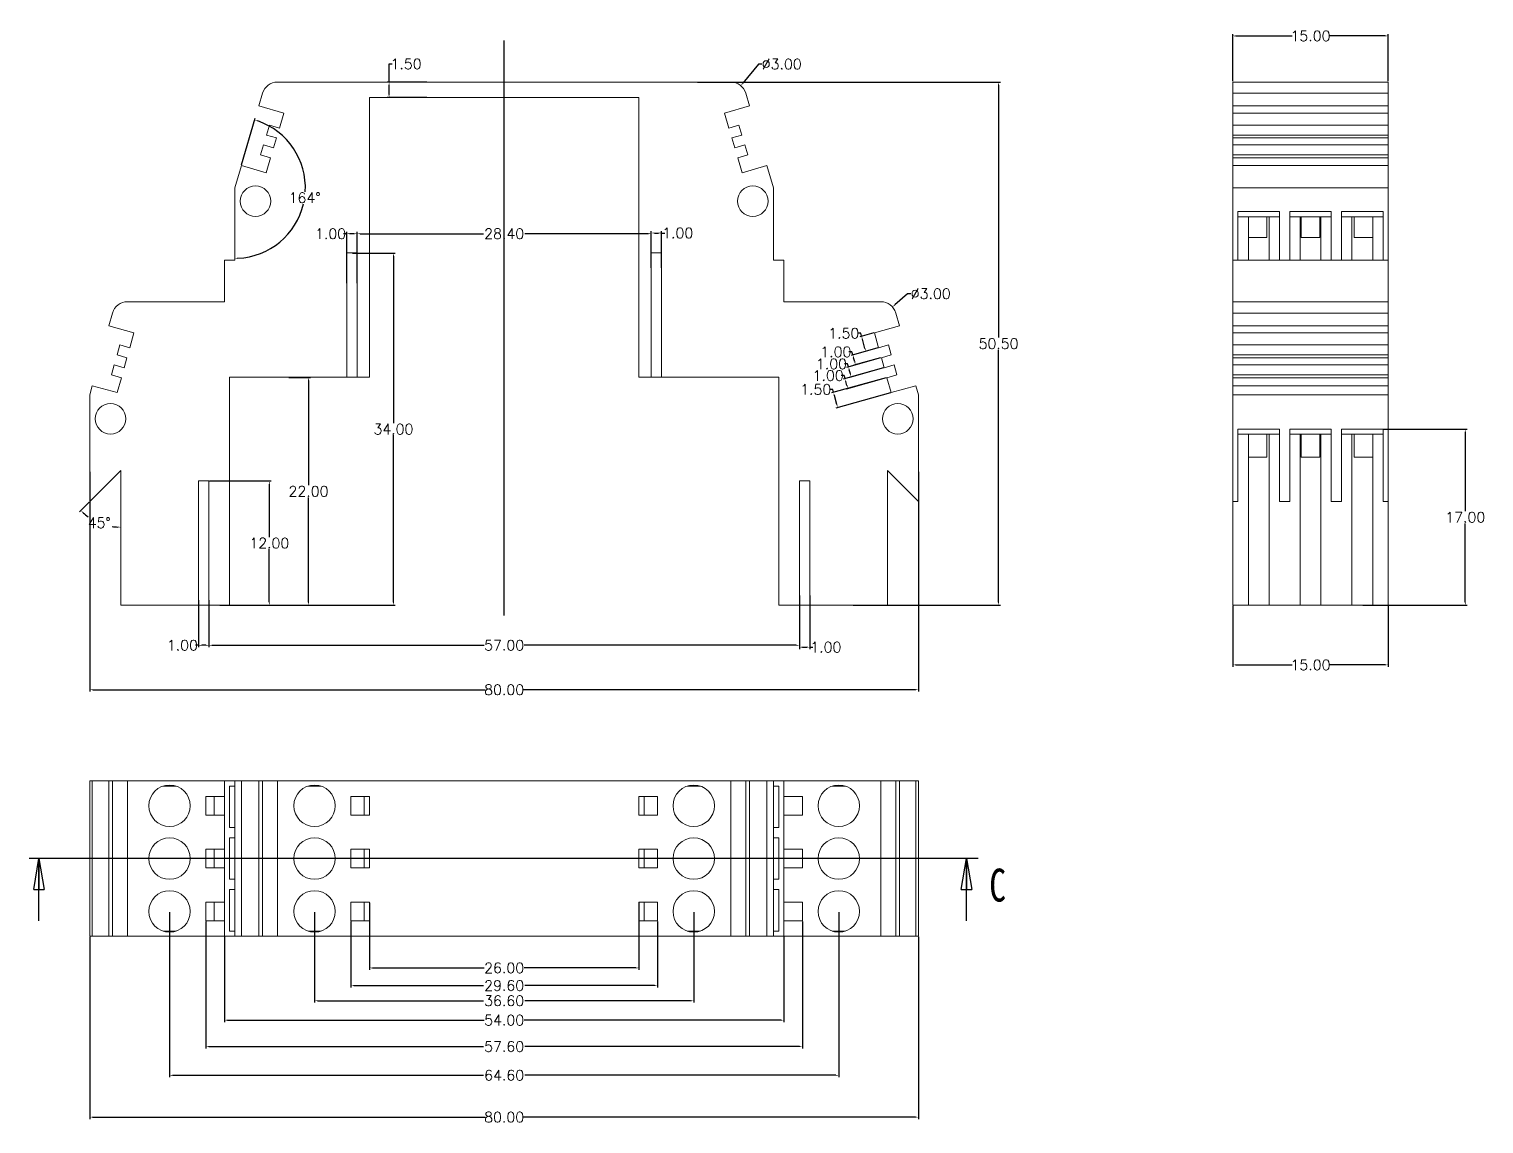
# Model space of a CAD drawing. Header units: inches. Extents: x 1328 to 2905, y 1126 to 1460.
# Drawn here: x 2071.6 to 2212, y 1224.2 to 1329.8 of the extents above; entities that cross this region are included whole.
import ezdxf

# ---------------------------------------------------------------- set-up
doc = ezdxf.new("R2010")
doc.units = ezdxf.units.IN
doc.header["$LTSCALE"] = 15
doc.styles.add('SLDTEXTSTYLE0', font='TXT', dxfattribs={"width": 0.75})
doc.styles.get("Standard").update_dxf_attribs({"font": 'txt', "bigfont": 'gbcbig.shx'})
doc.dimstyles.new('1.5', dxfattribs={"dimtxt": 1, "dimasz": 0.3, "dimexe": 0.18, "dimexo": 0.0625, "dimgap": 0.09, "dimtad": 0, "dimtih": 1, "dimtoh": 1, "dimzin": 0, "dimdsep": 46, "dimtxsty": 'Standard', "dimcen": 0, "dimadec": 0, "dimazin": 2, "dimtfac": 1, "dimtofl": 0, "dimtmove": 0, "dimatfit": 3, "dimfxl": 1, "dimtolj": 1, "dimtzin": 0, "dimarcsym": 0})

# ---------------------------------------------------------------- blocks, each defined once
blk = doc.blocks.new('_CLOSED')
at = {"color": 0, "linetype": 'ByBlock', "lineweight": -2}
for p, q in [((-1, 0.166667), (0, 0)), ((-1, 0.166667), (-1, -0.166667)), ((0, 0), (-1, -0.166667)), ((0, 0), (-1, 0))]:
    blk.add_line(p, q, dxfattribs=at)
blk = doc.blocks.new('*D274')
at = {"color": 0, "lineweight": -2}
for p, q in [((2103.26, 1308.3), (2103.26, 1310.27)), ((2131.66, 1308.3), (2131.66, 1310.27)), ((2103.56, 1310.09), (2115.45, 1310.09)), ((2131.36, 1310.09), (2119.46, 1310.09))]:
    blk.add_line(p, q, dxfattribs=at)
at = {"color": 0}
for points in [[(2103.56, 1310.14), (2103.56, 1310.04), (2103.26, 1310.09)], [(2131.36, 1310.14), (2131.36, 1310.04), (2131.66, 1310.09)]]:
    blk.add_solid(points, dxfattribs=at)
at = {"layer": 'Defpoints', "color": 0}
for p in [(2131.66, 1310.09), (2103.26, 1308.23), (2131.66, 1308.23)]:
    blk.add_point(p, dxfattribs=at)
at = {"color": 0, "insert": (2117.46, 1310.09), "char_height": 1, "attachment_point": 5}
blk.add_mtext('\\A1;28.40', dxfattribs=at)
blk = doc.blocks.new('*D275')
at = {"color": 0, "lineweight": -2}
for p, q in [((2102.26, 1305.31), (2102.26, 1310.27)), ((2103.26, 1305.31), (2103.26, 1310.27)), ((2102.26, 1310.09), (2101.96, 1310.09)), ((2102.96, 1310.09), (2102.56, 1310.09))]:
    blk.add_line(p, q, dxfattribs=at)
at = {"color": 0}
for points in [[(2102.56, 1310.14), (2102.56, 1310.04), (2102.26, 1310.09)], [(2102.96, 1310.14), (2102.96, 1310.04), (2103.26, 1310.09)]]:
    blk.add_solid(points, dxfattribs=at)
at = {"layer": 'Defpoints', "color": 0}
for p in [(2102.26, 1310.09), (2102.26, 1305.25), (2103.26, 1305.25)]:
    blk.add_point(p, dxfattribs=at)
at = {"color": 0, "insert": (2100.7, 1310.09), "char_height": 1, "attachment_point": 5}
blk.add_mtext('\\A1;1.00', dxfattribs=at)
blk = doc.blocks.new('*D276')
at = {"color": 0, "lineweight": -2}
for p, q in [((2131.66, 1306.81), (2131.66, 1310.34)), ((2132.66, 1306.81), (2132.66, 1310.34)), ((2131.96, 1310.16), (2132.36, 1310.16)), ((2132.66, 1310.16), (2132.96, 1310.16))]:
    blk.add_line(p, q, dxfattribs=at)
at = {"color": 0}
for points in [[(2131.96, 1310.21), (2131.96, 1310.11), (2131.66, 1310.16)], [(2132.36, 1310.21), (2132.36, 1310.11), (2132.66, 1310.16)]]:
    blk.add_solid(points, dxfattribs=at)
at = {"layer": 'Defpoints', "color": 0}
for p in [(2132.66, 1310.16), (2131.66, 1306.75), (2132.66, 1306.75)]:
    blk.add_point(p, dxfattribs=at)
at = {"color": 0, "insert": (2134.21, 1310.16), "char_height": 1, "attachment_point": 5}
blk.add_mtext('\\A1;1.00', dxfattribs=at)
blk = doc.blocks.new('*D277')
at = {"color": 0, "lineweight": -2}
for p, q in [((2088.96, 1274.17), (2088.96, 1270.19)), ((2145.96, 1274.17), (2145.96, 1270.19)), ((2089.26, 1270.37), (2115.53, 1270.37)), ((2145.66, 1270.37), (2119.38, 1270.37))]:
    blk.add_line(p, q, dxfattribs=at)
at = {"color": 0}
for points in [[(2089.26, 1270.42), (2089.26, 1270.32), (2088.96, 1270.37)], [(2145.66, 1270.42), (2145.66, 1270.32), (2145.96, 1270.37)]]:
    blk.add_solid(points, dxfattribs=at)
at = {"layer": 'Defpoints', "color": 0}
for p in [(2088.96, 1274.23), (2145.96, 1274.23), (2145.96, 1270.37)]:
    blk.add_point(p, dxfattribs=at)
at = {"color": 0, "insert": (2117.46, 1270.37), "char_height": 1, "attachment_point": 5}
blk.add_mtext('\\A1;57.00', dxfattribs=at)
blk = doc.blocks.new('*D278')
at = {"color": 0, "lineweight": -2}
for p, q in [((2087.96, 1274.73), (2087.96, 1270.19)), ((2088.96, 1274.73), (2088.96, 1270.19)), ((2087.96, 1270.37), (2087.66, 1270.37)), ((2088.66, 1270.37), (2088.26, 1270.37))]:
    blk.add_line(p, q, dxfattribs=at)
at = {"color": 0}
for points in [[(2088.26, 1270.42), (2088.26, 1270.32), (2087.96, 1270.37)], [(2088.66, 1270.42), (2088.66, 1270.32), (2088.96, 1270.37)]]:
    blk.add_solid(points, dxfattribs=at)
at = {"layer": 'Defpoints', "color": 0}
for p in [(2087.96, 1274.79), (2088.96, 1274.79), (2087.96, 1270.37)]:
    blk.add_point(p, dxfattribs=at)
at = {"color": 0, "insert": (2086.4, 1270.37), "char_height": 1, "attachment_point": 5}
blk.add_mtext('\\A1;1.00', dxfattribs=at)
blk = doc.blocks.new('*D279')
at = {"color": 0, "lineweight": -2}
for p, q in [((2145.96, 1275.18), (2145.96, 1270.01)), ((2146.96, 1275.18), (2146.96, 1270.01)), ((2146.26, 1270.19), (2146.66, 1270.19)), ((2146.96, 1270.19), (2147.26, 1270.19))]:
    blk.add_line(p, q, dxfattribs=at)
at = {"color": 0}
for points in [[(2146.26, 1270.24), (2146.26, 1270.14), (2145.96, 1270.19)], [(2146.66, 1270.24), (2146.66, 1270.14), (2146.96, 1270.19)]]:
    blk.add_solid(points, dxfattribs=at)
at = {"layer": 'Defpoints', "color": 0}
for p in [(2145.96, 1275.24), (2146.96, 1275.24), (2146.96, 1270.19)]:
    blk.add_point(p, dxfattribs=at)
at = {"color": 0, "insert": (2148.51, 1270.19), "char_height": 1, "attachment_point": 5}
blk.add_mtext('\\A1;1.00', dxfattribs=at)
blk = doc.blocks.new('*D280')
at = {"color": 0, "lineweight": -2}
for p, q in [((2089.02, 1286.23), (2094.97, 1286.23)), ((2094.79, 1285.93), (2094.79, 1280.82)), ((2094.79, 1274.53), (2094.79, 1279.64)), ((2091.02, 1274.23), (2094.97, 1274.23))]:
    blk.add_line(p, q, dxfattribs=at)
at = {"color": 0}
for points in [[(2094.74, 1285.93), (2094.84, 1285.93), (2094.79, 1286.23)], [(2094.74, 1274.53), (2094.84, 1274.53), (2094.79, 1274.23)]]:
    blk.add_solid(points, dxfattribs=at)
at = {"layer": 'Defpoints', "color": 0}
for p in [(2088.96, 1286.23), (2094.79, 1286.23), (2090.96, 1274.23)]:
    blk.add_point(p, dxfattribs=at)
at = {"color": 0, "insert": (2094.79, 1280.23), "char_height": 1, "attachment_point": 5}
blk.add_mtext('\\A1;12.00', dxfattribs=at)
blk = doc.blocks.new('*D281')
at = {"color": 0, "lineweight": -2}
for p, q in [((2096.67, 1296.23), (2098.75, 1296.23)), ((2098.57, 1295.93), (2098.57, 1285.82)), ((2098.57, 1274.53), (2098.57, 1284.64)), ((2090.02, 1274.23), (2098.75, 1274.23))]:
    blk.add_line(p, q, dxfattribs=at)
at = {"color": 0}
for points in [[(2098.52, 1295.93), (2098.62, 1295.93), (2098.57, 1296.23)], [(2098.52, 1274.53), (2098.62, 1274.53), (2098.57, 1274.23)]]:
    blk.add_solid(points, dxfattribs=at)
at = {"layer": 'Defpoints', "color": 0}
for p in [(2096.61, 1296.23), (2098.57, 1296.23), (2089.96, 1274.23)]:
    blk.add_point(p, dxfattribs=at)
at = {"color": 0, "insert": (2098.57, 1285.23), "char_height": 1, "attachment_point": 5}
blk.add_mtext('\\A1;22.00', dxfattribs=at)
blk = doc.blocks.new('*D282')
at = {"color": 0, "lineweight": -2}
for p, q in [((2102.82, 1308.23), (2106.95, 1308.23)), ((2106.77, 1307.93), (2106.77, 1291.82)), ((2106.77, 1274.53), (2106.77, 1290.64)), ((2091.99, 1274.23), (2106.95, 1274.23))]:
    blk.add_line(p, q, dxfattribs=at)
at = {"color": 0}
for points in [[(2106.72, 1307.93), (2106.82, 1307.93), (2106.77, 1308.23)], [(2106.72, 1274.53), (2106.82, 1274.53), (2106.77, 1274.23)]]:
    blk.add_solid(points, dxfattribs=at)
at = {"layer": 'Defpoints', "color": 0}
for p in [(2102.76, 1308.23), (2091.92, 1274.23), (2106.77, 1274.23)]:
    blk.add_point(p, dxfattribs=at)
at = {"color": 0, "insert": (2106.77, 1291.23), "char_height": 1, "attachment_point": 5}
blk.add_mtext('\\A1;34.00', dxfattribs=at)
blk = doc.blocks.new('*D283')
at = {"color": 0, "lineweight": -2}
for p, q in [((2106.35, 1324.73), (2106.35, 1326.48)), ((2106.35, 1326.48), (2106.65, 1326.48)), ((2110, 1324.73), (2106.17, 1324.73)), ((2106.35, 1323.53), (2106.35, 1324.43)), ((2110, 1323.23), (2106.17, 1323.23))]:
    blk.add_line(p, q, dxfattribs=at)
at = {"color": 0}
for points in [[(2106.3, 1324.43), (2106.4, 1324.43), (2106.35, 1324.73)], [(2106.3, 1323.53), (2106.4, 1323.53), (2106.35, 1323.23)]]:
    blk.add_solid(points, dxfattribs=at)
at = {"layer": 'Defpoints', "color": 0}
for p in [(2106.35, 1324.73), (2110.06, 1324.73), (2110.06, 1323.23)]:
    blk.add_point(p, dxfattribs=at)
at = {"color": 0, "insert": (2107.99, 1326.48), "char_height": 1, "attachment_point": 5}
blk.add_mtext('\\A1;1.50', dxfattribs=at)
blk = doc.blocks.new('*D284')
at = {"color": 0, "lineweight": -2}
for p, q in [((2142.02, 1326.46), (2140.49, 1324.62)), ((2142.32, 1326.46), (2142.02, 1326.46))]:
    blk.add_line(p, q, dxfattribs=at)
at = {"color": 0}
blk.add_solid([(2140.45, 1324.65), (2140.53, 1324.58), (2140.3, 1324.39)], dxfattribs=at)
at = {"layer": 'Defpoints', "color": 0}
for p in [(2140.3, 1324.39), (2138.37, 1322.08)]:
    blk.add_point(p, dxfattribs=at)
at = {"color": 0, "insert": (2144.25, 1326.46), "char_height": 1, "attachment_point": 5}
blk.add_mtext('\\A1;∅3.00', dxfattribs=at)
blk = doc.blocks.new('*D285')
at = {"color": 0, "lineweight": -2}
for p, q in [((2156.4, 1304.3), (2155.17, 1303.22)), ((2156.7, 1304.3), (2156.4, 1304.3))]:
    blk.add_line(p, q, dxfattribs=at)
at = {"color": 0}
blk.add_solid([(2155.14, 1303.26), (2155.2, 1303.18), (2154.95, 1303.02)], dxfattribs=at)
at = {"layer": 'Defpoints', "color": 0}
for p in [(2154.95, 1303.02), (2152.69, 1301.05)]:
    blk.add_point(p, dxfattribs=at)
at = {"color": 0, "insert": (2158.63, 1304.3), "char_height": 1, "attachment_point": 5}
blk.add_mtext('\\A1;∅3.00', dxfattribs=at)
blk = doc.blocks.new('*D288')
at = {"color": 0, "lineweight": -2}
for p, q in [((2151.88, 1300.48), (2151.58, 1300.48)), ((2153.14, 1300.52), (2151.79, 1300.14)), ((2151.96, 1300.19), (2151.88, 1300.48)), ((2152.28, 1299.03), (2152.04, 1299.9)), ((2153.54, 1299.07), (2152.19, 1298.7))]:
    blk.add_line(p, q, dxfattribs=at)
at = {"color": 0}
for points in [[(2152.09, 1299.92), (2151.99, 1299.89), (2151.96, 1300.19)], [(2152.33, 1299.05), (2152.23, 1299.02), (2152.36, 1298.75)]]:
    blk.add_solid(points, dxfattribs=at)
at = {"layer": 'Defpoints', "color": 0}
for p in [(2153.2, 1300.53), (2151.96, 1300.19), (2153.6, 1299.09)]:
    blk.add_point(p, dxfattribs=at)
at = {"color": 0, "insert": (2150.24, 1300.48), "char_height": 1, "attachment_point": 5}
blk.add_mtext('\\A1;1.50', dxfattribs=at)
blk = doc.blocks.new('*D289')
at = {"color": 0, "lineweight": -2}
for p, q in [((2153.54, 1299.07), (2150.94, 1298.35)), ((2151.03, 1298.69), (2150.73, 1298.69)), ((2151.11, 1298.4), (2151.03, 1298.69)), ((2151.3, 1297.72), (2151.19, 1298.11)), ((2153.8, 1298.11), (2151.21, 1297.39))]:
    blk.add_line(p, q, dxfattribs=at)
at = {"color": 0}
for points in [[(2151.24, 1298.12), (2151.14, 1298.1), (2151.11, 1298.4)], [(2151.35, 1297.74), (2151.25, 1297.71), (2151.38, 1297.43)]]:
    blk.add_solid(points, dxfattribs=at)
at = {"layer": 'Defpoints', "color": 0}
for p in [(2153.6, 1299.09), (2151.11, 1298.4), (2153.87, 1298.13)]:
    blk.add_point(p, dxfattribs=at)
at = {"color": 0, "insert": (2149.47, 1298.69), "char_height": 1, "attachment_point": 5}
blk.add_mtext('\\A1;1.00', dxfattribs=at)
blk = doc.blocks.new('*D290')
at = {"color": 0, "lineweight": -2}
for p, q in [((2153.8, 1298.11), (2150.51, 1297.19)), ((2150.61, 1297.53), (2150.31, 1297.53)), ((2150.69, 1297.24), (2150.61, 1297.53)), ((2150.88, 1296.57), (2150.77, 1296.95)), ((2154.07, 1297.14), (2150.78, 1296.23))]:
    blk.add_line(p, q, dxfattribs=at)
at = {"color": 0}
for points in [[(2150.82, 1296.97), (2150.72, 1296.94), (2150.69, 1297.24)], [(2150.92, 1296.58), (2150.83, 1296.55), (2150.96, 1296.28)]]:
    blk.add_solid(points, dxfattribs=at)
at = {"layer": 'Defpoints', "color": 0}
for p in [(2153.87, 1298.13), (2150.69, 1297.24), (2154.13, 1297.16)]:
    blk.add_point(p, dxfattribs=at)
at = {"color": 0, "insert": (2149.05, 1297.53), "char_height": 1, "attachment_point": 5}
blk.add_mtext('\\A1;1.00', dxfattribs=at)
blk = doc.blocks.new('*D291')
at = {"color": 0, "lineweight": -2}
for p, q in [((2150.28, 1296.4), (2149.98, 1296.4)), ((2154.07, 1297.14), (2150.19, 1296.07)), ((2150.37, 1296.11), (2150.28, 1296.4)), ((2154.34, 1296.18), (2150.46, 1295.1)), ((2150.55, 1295.44), (2150.45, 1295.83))]:
    blk.add_line(p, q, dxfattribs=at)
at = {"color": 0}
for points in [[(2150.49, 1295.84), (2150.4, 1295.81), (2150.37, 1296.11)], [(2150.6, 1295.45), (2150.5, 1295.43), (2150.63, 1295.15)]]:
    blk.add_solid(points, dxfattribs=at)
at = {"layer": 'Defpoints', "color": 0}
for p in [(2154.13, 1297.16), (2154.4, 1296.2), (2150.37, 1296.11)]:
    blk.add_point(p, dxfattribs=at)
at = {"color": 0, "insert": (2148.73, 1296.4), "char_height": 1, "attachment_point": 5}
blk.add_mtext('\\A1;1.00', dxfattribs=at)
blk = doc.blocks.new('*D292')
at = {"color": 0, "lineweight": -2}
for p, q in [((2154.34, 1296.18), (2149.07, 1294.72)), ((2149.17, 1295.06), (2148.87, 1295.06)), ((2149.25, 1294.77), (2149.17, 1295.06)), ((2149.57, 1293.61), (2149.33, 1294.48)), ((2154.74, 1294.74), (2149.47, 1293.27))]:
    blk.add_line(p, q, dxfattribs=at)
at = {"color": 0}
for points in [[(2149.37, 1294.49), (2149.28, 1294.46), (2149.25, 1294.77)], [(2149.62, 1293.62), (2149.52, 1293.6), (2149.65, 1293.32)]]:
    blk.add_solid(points, dxfattribs=at)
at = {"layer": 'Defpoints', "color": 0}
for p in [(2154.4, 1296.2), (2149.25, 1294.77), (2154.8, 1294.75)]:
    blk.add_point(p, dxfattribs=at)
at = {"color": 0, "insert": (2147.53, 1295.06), "char_height": 1, "attachment_point": 5}
blk.add_mtext('\\A1;1.50', dxfattribs=at)
blk = doc.blocks.new('*D293')
at = {"color": 0, "lineweight": -2}
blk.add_line((2077.41, 1284.19), (2076.47, 1283.25), dxfattribs=at)
for start, end in [(228.1481, 234.67), (261.225, 266.8519)]:
    blk.add_arc((2080.46, 1287.23), 5.46, start, end, dxfattribs=at)
at = {"color": 0}
for points in [[(2076.78, 1283.13), (2076.85, 1283.2), (2076.6, 1283.37)], [(2080.16, 1281.83), (2080.16, 1281.73), (2080.46, 1281.77)]]:
    blk.add_solid(points, dxfattribs=at)
at = {"layer": 'Defpoints', "color": 0}
for p in [(2080.46, 1287.23), (2080.46, 1287.23), (2077.46, 1284.23), (2077.73, 1282.5), (2080.46, 1274.23)]:
    blk.add_point(p, dxfattribs=at)
at = {"color": 0, "insert": (2078.37, 1282.19), "char_height": 1, "attachment_point": 5}
blk.add_mtext('\\A1;45°', dxfattribs=at)
blk = doc.blocks.new('*D295')
at = {"color": 0, "lineweight": -2}
blk.add_line((2092.11, 1316.74), (2093.43, 1321.24), dxfattribs=at)
for start, end in [(356.7948, 71.0865), (272.5239, 346.7521)]:
    blk.add_arc((2091.46, 1314.53), 6.81, start, end, dxfattribs=at)
at = {"color": 0}
for points in [[(2093.65, 1320.93), (2093.68, 1321.02), (2093.38, 1321.07)], [(2091.76, 1307.68), (2091.76, 1307.78), (2091.46, 1307.72)]]:
    blk.add_solid(points, dxfattribs=at)
at = {"layer": 'Defpoints', "color": 0}
for p in [(2092.09, 1316.68), (2091.46, 1314.53), (2091.46, 1314.53), (2097, 1310.58), (2091.46, 1307.53)]:
    blk.add_point(p, dxfattribs=at)
at = {"color": 0, "insert": (2098.2, 1313.56), "char_height": 1, "attachment_point": 5}
blk.add_mtext('\\A1;164°', dxfattribs=at)
blk = doc.blocks.new('*D296')
at = {"color": 0, "lineweight": -2}
for p, q in [((2077.46, 1287.1), (2077.46, 1265.9)), ((2157.46, 1287.1), (2157.46, 1265.9)), ((2077.76, 1266.08), (2115.62, 1266.08)), ((2157.16, 1266.08), (2119.3, 1266.08))]:
    blk.add_line(p, q, dxfattribs=at)
at = {"color": 0}
for points in [[(2077.76, 1266.13), (2077.76, 1266.03), (2077.46, 1266.08)], [(2157.16, 1266.13), (2157.16, 1266.03), (2157.46, 1266.08)]]:
    blk.add_solid(points, dxfattribs=at)
at = {"layer": 'Defpoints', "color": 0}
for p in [(2077.46, 1287.16), (2157.46, 1287.16), (2157.46, 1266.08)]:
    blk.add_point(p, dxfattribs=at)
at = {"color": 0, "insert": (2117.46, 1266.08), "char_height": 1, "attachment_point": 5}
blk.add_mtext('\\A1;80.00', dxfattribs=at)
blk = doc.blocks.new('*D297')
at = {"color": 0, "lineweight": -2}
for p, q in [((2136.12, 1324.73), (2165.36, 1324.73)), ((2165.18, 1324.43), (2165.18, 1300.07)), ((2165.18, 1274.53), (2165.18, 1298.89)), ((2151.14, 1274.23), (2165.36, 1274.23))]:
    blk.add_line(p, q, dxfattribs=at)
at = {"color": 0}
for points in [[(2165.13, 1324.43), (2165.23, 1324.43), (2165.18, 1324.73)], [(2165.13, 1274.53), (2165.23, 1274.53), (2165.18, 1274.23)]]:
    blk.add_solid(points, dxfattribs=at)
at = {"layer": 'Defpoints', "color": 0}
for p in [(2136.06, 1324.73), (2165.18, 1324.73), (2151.08, 1274.23)]:
    blk.add_point(p, dxfattribs=at)
at = {"color": 0, "insert": (2165.18, 1299.48), "char_height": 1, "attachment_point": 5}
blk.add_mtext('\\A1;50.50', dxfattribs=at)
blk = doc.blocks.new('*D298')
at = {"color": 0, "lineweight": -2}
for p, q in [((2187.79, 1324.8), (2187.79, 1329.36)), ((2188.09, 1329.18), (2193.53, 1329.18)), ((2202.49, 1329.18), (2197.05, 1329.18)), ((2202.79, 1324.8), (2202.79, 1329.36))]:
    blk.add_line(p, q, dxfattribs=at)
at = {"color": 0}
for points in [[(2188.09, 1329.23), (2188.09, 1329.13), (2187.79, 1329.18)], [(2202.49, 1329.23), (2202.49, 1329.13), (2202.79, 1329.18)]]:
    blk.add_solid(points, dxfattribs=at)
at = {"layer": 'Defpoints', "color": 0}
for p in [(2202.79, 1329.18), (2187.79, 1324.73), (2202.79, 1324.73)]:
    blk.add_point(p, dxfattribs=at)
at = {"color": 0, "insert": (2195.29, 1329.18), "char_height": 1, "attachment_point": 5}
blk.add_mtext('\\A1;15.00', dxfattribs=at)
blk = doc.blocks.new('*D301')
at = {"color": 0, "lineweight": -2}
for p, q in [((2077.46, 1242.22), (2077.46, 1224.65)), ((2157.46, 1242.22), (2157.46, 1224.65)), ((2077.76, 1224.83), (2115.62, 1224.83)), ((2157.16, 1224.83), (2119.3, 1224.83))]:
    blk.add_line(p, q, dxfattribs=at)
at = {"color": 0}
for points in [[(2077.76, 1224.88), (2077.76, 1224.78), (2077.46, 1224.83)], [(2157.16, 1224.88), (2157.16, 1224.78), (2157.46, 1224.83)]]:
    blk.add_solid(points, dxfattribs=at)
at = {"layer": 'Defpoints', "color": 0}
for p in [(2077.46, 1242.29), (2157.46, 1242.29), (2157.46, 1224.83)]:
    blk.add_point(p, dxfattribs=at)
at = {"color": 0, "insert": (2117.46, 1224.83), "char_height": 1, "attachment_point": 5}
blk.add_mtext('\\A1;80.00', dxfattribs=at)
blk = doc.blocks.new('*D302')
at = {"color": 0, "lineweight": -2}
for p, q in [((2104.46, 1245.52), (2104.46, 1239.05)), ((2130.46, 1245.52), (2130.46, 1239.05)), ((2104.76, 1239.23), (2115.53, 1239.23)), ((2130.16, 1239.23), (2119.38, 1239.23))]:
    blk.add_line(p, q, dxfattribs=at)
at = {"color": 0}
for points in [[(2104.76, 1239.28), (2104.76, 1239.18), (2104.46, 1239.23)], [(2130.16, 1239.28), (2130.16, 1239.18), (2130.46, 1239.23)]]:
    blk.add_solid(points, dxfattribs=at)
at = {"layer": 'Defpoints', "color": 0}
for p in [(2104.46, 1245.59), (2130.46, 1245.59), (2130.46, 1239.23)]:
    blk.add_point(p, dxfattribs=at)
at = {"color": 0, "insert": (2117.46, 1239.23), "char_height": 1, "attachment_point": 5}
blk.add_mtext('\\A1;26.00', dxfattribs=at)
blk = doc.blocks.new('*D303')
at = {"color": 0, "lineweight": -2}
for p, q in [((2102.66, 1243.72), (2102.66, 1237.35)), ((2132.26, 1243.72), (2132.26, 1237.35)), ((2102.96, 1237.53), (2115.45, 1237.53)), ((2131.96, 1237.53), (2119.46, 1237.53))]:
    blk.add_line(p, q, dxfattribs=at)
at = {"color": 0}
for points in [[(2102.96, 1237.58), (2102.96, 1237.48), (2102.66, 1237.53)], [(2131.96, 1237.58), (2131.96, 1237.48), (2132.26, 1237.53)]]:
    blk.add_solid(points, dxfattribs=at)
at = {"layer": 'Defpoints', "color": 0}
for p in [(2102.66, 1243.79), (2132.26, 1243.79), (2132.26, 1237.53)]:
    blk.add_point(p, dxfattribs=at)
at = {"color": 0, "insert": (2117.46, 1237.53), "char_height": 1, "attachment_point": 5}
blk.add_mtext('\\A1;29.60', dxfattribs=at)
blk = doc.blocks.new('*D304')
at = {"color": 0, "lineweight": -2}
for p, q in [((2099.16, 1244.62), (2099.16, 1235.88)), ((2135.76, 1244.62), (2135.76, 1235.88)), ((2099.46, 1236.06), (2115.45, 1236.06)), ((2135.46, 1236.06), (2119.46, 1236.06))]:
    blk.add_line(p, q, dxfattribs=at)
at = {"color": 0}
for points in [[(2099.46, 1236.11), (2099.46, 1236.01), (2099.16, 1236.06)], [(2135.46, 1236.11), (2135.46, 1236.01), (2135.76, 1236.06)]]:
    blk.add_solid(points, dxfattribs=at)
at = {"layer": 'Defpoints', "color": 0}
for p in [(2099.16, 1244.69), (2135.76, 1244.69), (2099.16, 1236.06)]:
    blk.add_point(p, dxfattribs=at)
at = {"color": 0, "insert": (2117.46, 1236.06), "char_height": 1, "attachment_point": 5}
blk.add_mtext('\\A1;36.60', dxfattribs=at)
blk = doc.blocks.new('*D305')
at = {"color": 0, "lineweight": -2}
for p, q in [((2090.46, 1242.22), (2090.46, 1234.01)), ((2144.46, 1242.22), (2144.46, 1234.01)), ((2090.76, 1234.19), (2115.53, 1234.19)), ((2144.16, 1234.19), (2119.38, 1234.19))]:
    blk.add_line(p, q, dxfattribs=at)
at = {"color": 0}
for points in [[(2090.76, 1234.24), (2090.76, 1234.14), (2090.46, 1234.19)], [(2144.16, 1234.24), (2144.16, 1234.14), (2144.46, 1234.19)]]:
    blk.add_solid(points, dxfattribs=at)
at = {"layer": 'Defpoints', "color": 0}
for p in [(2090.46, 1242.29), (2144.46, 1242.29), (2144.46, 1234.19)]:
    blk.add_point(p, dxfattribs=at)
at = {"color": 0, "insert": (2117.46, 1234.19), "char_height": 1, "attachment_point": 5}
blk.add_mtext('\\A1;54.00', dxfattribs=at)
blk = doc.blocks.new('*D306')
at = {"color": 0, "lineweight": -2}
for p, q in [((2088.66, 1243.72), (2088.66, 1231.46)), ((2146.26, 1243.72), (2146.26, 1231.46)), ((2088.96, 1231.64), (2115.45, 1231.64)), ((2145.96, 1231.64), (2119.46, 1231.64))]:
    blk.add_line(p, q, dxfattribs=at)
at = {"color": 0}
for points in [[(2088.96, 1231.69), (2088.96, 1231.59), (2088.66, 1231.64)], [(2145.96, 1231.69), (2145.96, 1231.59), (2146.26, 1231.64)]]:
    blk.add_solid(points, dxfattribs=at)
at = {"layer": 'Defpoints', "color": 0}
for p in [(2088.66, 1243.79), (2146.26, 1243.79), (2146.26, 1231.64)]:
    blk.add_point(p, dxfattribs=at)
at = {"color": 0, "insert": (2117.46, 1231.64), "char_height": 1, "attachment_point": 5}
blk.add_mtext('\\A1;57.60', dxfattribs=at)
blk = doc.blocks.new('*D307')
at = {"color": 0, "lineweight": -2}
for p, q in [((2085.16, 1244.62), (2085.16, 1228.69)), ((2149.76, 1244.62), (2149.76, 1228.69)), ((2085.46, 1228.87), (2115.45, 1228.87)), ((2149.46, 1228.87), (2119.46, 1228.87))]:
    blk.add_line(p, q, dxfattribs=at)
at = {"color": 0}
for points in [[(2085.46, 1228.92), (2085.46, 1228.82), (2085.16, 1228.87)], [(2149.46, 1228.92), (2149.46, 1228.82), (2149.76, 1228.87)]]:
    blk.add_solid(points, dxfattribs=at)
at = {"layer": 'Defpoints', "color": 0}
for p in [(2085.16, 1244.69), (2149.76, 1244.69), (2149.76, 1228.87)]:
    blk.add_point(p, dxfattribs=at)
at = {"color": 0, "insert": (2117.46, 1228.87), "char_height": 1, "attachment_point": 5}
blk.add_mtext('\\A1;64.60', dxfattribs=at)
blk = doc.blocks.new('*D329')
at = {"color": 0, "lineweight": -2}
for p, q in [((2187.79, 1274.17), (2187.79, 1268.3)), ((2202.79, 1274.17), (2202.79, 1268.3)), ((2188.09, 1268.48), (2193.53, 1268.48)), ((2202.49, 1268.48), (2197.05, 1268.48))]:
    blk.add_line(p, q, dxfattribs=at)
at = {"color": 0}
for points in [[(2188.09, 1268.53), (2188.09, 1268.43), (2187.79, 1268.48)], [(2202.49, 1268.53), (2202.49, 1268.43), (2202.79, 1268.48)]]:
    blk.add_solid(points, dxfattribs=at)
at = {"layer": 'Defpoints', "color": 0}
for p in [(2187.79, 1274.23), (2202.79, 1274.23), (2202.79, 1268.48)]:
    blk.add_point(p, dxfattribs=at)
at = {"color": 0, "insert": (2195.29, 1268.48), "char_height": 1, "attachment_point": 5}
blk.add_mtext('\\A1;15.00', dxfattribs=at)
blk = doc.blocks.new('*D330')
at = {"color": 0, "lineweight": -2}
for p, q in [((2202.35, 1291.23), (2210.41, 1291.23)), ((2210.23, 1290.93), (2210.23, 1283.32)), ((2210.23, 1274.53), (2210.23, 1282.14)), ((2200.35, 1274.23), (2210.41, 1274.23))]:
    blk.add_line(p, q, dxfattribs=at)
at = {"color": 0}
for points in [[(2210.18, 1290.93), (2210.28, 1290.93), (2210.23, 1291.23)], [(2210.18, 1274.53), (2210.28, 1274.53), (2210.23, 1274.23)]]:
    blk.add_solid(points, dxfattribs=at)
at = {"layer": 'Defpoints', "color": 0}
for p in [(2202.29, 1291.23), (2210.23, 1291.23), (2200.29, 1274.23)]:
    blk.add_point(p, dxfattribs=at)
at = {"color": 0, "insert": (2210.23, 1282.73), "char_height": 1, "attachment_point": 5}
blk.add_mtext('\\A1;17.00', dxfattribs=at)

msp = doc.modelspace()

# ---------------------------------------------------------------- linework, layer by layer
at = {"color": 1}
for p, q in [((2117.436, 1328.734), (2117.436, 1273.245)), ((2163.223, 1249.785), (2071.601, 1249.785)), ((2072.553, 1243.785), (2072.553, 1249.785)), ((2162.087, 1243.785), (2162.087, 1249.785))]:
    msp.add_line(p, q, dxfattribs=at)
at = {"color": 7, "linetype": 'Continuous', "lineweight": 15}
for p, q in [((2139.335, 1324.734), (2095.58, 1324.734)), ((2187.792, 1324.734), (2202.791, 1324.734)), ((2187.792, 1323.657), (2187.792, 1324.734)), ((2202.791, 1324.734), (2202.791, 1323.657)), ((2093.783, 1322.439), (2094.141, 1323.657)), ((2130.457, 1323.234), (2104.457, 1323.234)), ((2104.457, 1323.234), (2104.457, 1296.234)), ((2130.457, 1296.234), (2130.457, 1323.234)), ((2141.132, 1322.439), (2140.774, 1323.657)), ((2202.791, 1323.657), (2187.792, 1323.657)), ((2187.792, 1322.439), (2187.792, 1323.657)), ((2202.791, 1322.439), (2202.791, 1323.657)), ((2096.181, 1321.734), (2093.783, 1322.439)), ((2095.758, 1320.295), (2096.181, 1321.734)), ((2138.734, 1321.734), (2141.132, 1322.439)), ((2139.157, 1320.295), (2138.734, 1321.734)), ((2187.792, 1322.439), (2202.791, 1322.439)), ((2187.792, 1321.734), (2187.792, 1322.439)), ((2187.792, 1321.734), (2202.791, 1321.734)), ((2187.792, 1320.577), (2187.792, 1321.734)), ((2202.791, 1321.734), (2202.791, 1322.439)), ((2202.791, 1320.577), (2202.791, 1321.734)), ((2094.798, 1320.577), (2094.516, 1319.618)), ((2095.758, 1320.295), (2094.798, 1320.577)), ((2139.157, 1320.295), (2140.116, 1320.577)), ((2140.116, 1320.577), (2140.399, 1319.618)), ((2187.792, 1320.577), (2202.791, 1320.577)), ((2187.792, 1319.618), (2187.792, 1320.577)), ((2202.791, 1320.577), (2202.791, 1319.618)), ((2094.234, 1318.658), (2093.952, 1317.699)), ((2095.193, 1318.376), (2094.234, 1318.658)), ((2094.516, 1319.618), (2095.476, 1319.335)), ((2095.193, 1318.376), (2095.476, 1319.335)), ((2140.399, 1319.618), (2139.439, 1319.335)), ((2139.721, 1318.376), (2139.439, 1319.335)), ((2139.721, 1318.376), (2140.681, 1318.658)), ((2140.681, 1318.658), (2140.963, 1317.699)), ((2187.792, 1319.618), (2202.791, 1319.618)), ((2187.792, 1319.335), (2187.792, 1319.618)), ((2187.792, 1319.335), (2202.791, 1319.335)), ((2187.792, 1318.658), (2187.792, 1319.335)), ((2187.792, 1318.658), (2202.791, 1318.658)), ((2187.792, 1317.699), (2187.792, 1318.658)), ((2202.791, 1319.618), (2202.791, 1319.335)), ((2202.791, 1318.658), (2202.791, 1319.335)), ((2202.791, 1318.658), (2202.791, 1317.699)), ((2093.952, 1317.699), (2094.911, 1317.417)), ((2094.488, 1315.978), (2094.911, 1317.417)), ((2140.963, 1317.699), (2140.004, 1317.417)), ((2140.427, 1315.978), (2140.004, 1317.417)), ((2187.792, 1317.699), (2202.791, 1317.699)), ((2187.792, 1317.417), (2187.792, 1317.699)), ((2187.792, 1317.417), (2202.791, 1317.417)), ((2187.792, 1316.683), (2187.792, 1317.417)), ((2202.791, 1317.699), (2202.791, 1317.417)), ((2202.791, 1316.683), (2202.791, 1317.417)), ((2091.457, 1314.534), (2092.09, 1316.683)), ((2092.09, 1316.683), (2094.488, 1315.978)), ((2142.825, 1316.683), (2140.427, 1315.978)), ((2143.457, 1314.534), (2142.825, 1316.683)), ((2187.792, 1316.683), (2202.791, 1316.683)), ((2187.792, 1314.534), (2187.792, 1316.683)), ((2202.791, 1314.534), (2202.791, 1316.683)), ((2091.457, 1307.534), (2091.457, 1314.534)), ((2143.457, 1307.534), (2143.457, 1314.534)), ((2202.791, 1314.534), (2187.792, 1314.534)), ((2187.792, 1307.534), (2187.792, 1314.534)), ((2202.791, 1307.534), (2202.791, 1314.534)), ((2188.292, 1312.234), (2192.291, 1312.234)), ((2188.292, 1312.234), (2188.292, 1307.534)), ((2188.292, 1311.734), (2192.291, 1311.734)), ((2189.292, 1311.734), (2189.292, 1307.534)), ((2191.092, 1311.734), (2191.092, 1309.734)), ((2191.292, 1307.534), (2191.292, 1311.734)), ((2192.291, 1307.534), (2192.291, 1312.234)), ((2193.292, 1312.234), (2197.291, 1312.234)), ((2193.292, 1312.234), (2193.292, 1307.534)), ((2193.292, 1311.734), (2197.291, 1311.734)), ((2194.292, 1311.734), (2194.292, 1307.534)), ((2194.392, 1309.734), (2194.392, 1311.734)), ((2196.191, 1311.734), (2196.191, 1309.734)), ((2196.292, 1307.534), (2196.292, 1311.734)), ((2197.291, 1307.534), (2197.291, 1312.234)), ((2198.292, 1312.234), (2202.291, 1312.234)), ((2198.292, 1312.234), (2198.292, 1307.534)), ((2198.292, 1311.734), (2202.291, 1311.734)), ((2199.292, 1311.734), (2199.292, 1307.534)), ((2199.491, 1309.734), (2199.491, 1311.734)), ((2201.292, 1307.534), (2201.292, 1311.734)), ((2202.291, 1307.534), (2202.291, 1312.234)), ((2189.292, 1309.734), (2191.092, 1309.734)), ((2194.392, 1309.734), (2196.191, 1309.734)), ((2199.491, 1309.734), (2201.292, 1309.734)), ((2090.457, 1303.534), (2090.457, 1307.534)), ((2090.457, 1307.534), (2091.457, 1307.534)), ((2103.257, 1308.234), (2102.257, 1308.234)), ((2102.257, 1308.234), (2102.257, 1296.234)), ((2103.257, 1296.234), (2103.257, 1308.234)), ((2131.657, 1308.234), (2132.657, 1308.234)), ((2131.657, 1296.234), (2131.657, 1308.234)), ((2132.657, 1308.234), (2132.657, 1296.234)), ((2144.457, 1307.534), (2143.457, 1307.534)), ((2144.457, 1303.534), (2144.457, 1307.534)), ((2202.791, 1307.534), (2187.792, 1307.534)), ((2187.792, 1303.534), (2187.792, 1307.534)), ((2202.791, 1303.534), (2202.791, 1307.534)), ((2081.098, 1303.534), (2090.457, 1303.534)), ((2153.817, 1303.534), (2144.457, 1303.534)), ((2187.792, 1303.534), (2202.791, 1303.534)), ((2187.792, 1302.435), (2187.792, 1303.534)), ((2202.791, 1303.534), (2202.791, 1302.435)), ((2079.31, 1301.203), (2079.652, 1302.435)), ((2155.605, 1301.203), (2155.263, 1302.435)), ((2202.791, 1302.435), (2187.792, 1302.435)), ((2187.792, 1301.203), (2187.792, 1302.435)), ((2202.791, 1301.203), (2202.791, 1302.435)), ((2081.719, 1300.534), (2079.31, 1301.203)), ((2081.317, 1299.089), (2081.719, 1300.534)), ((2153.196, 1300.534), (2155.605, 1301.203)), ((2153.598, 1299.089), (2153.196, 1300.534)), ((2187.792, 1301.203), (2202.791, 1301.203)), ((2187.792, 1300.534), (2187.792, 1301.203)), ((2187.792, 1300.534), (2202.791, 1300.534)), ((2187.792, 1299.356), (2187.792, 1300.534)), ((2202.791, 1300.534), (2202.791, 1301.203)), ((2202.791, 1299.356), (2202.791, 1300.534)), ((2080.354, 1299.356), (2080.086, 1298.393)), ((2081.317, 1299.089), (2080.354, 1299.356)), ((2153.598, 1299.089), (2154.561, 1299.356)), ((2154.561, 1299.356), (2154.829, 1298.393)), ((2187.792, 1299.356), (2202.791, 1299.356)), ((2187.792, 1298.393), (2187.792, 1299.356)), ((2202.791, 1299.356), (2202.791, 1298.393)), ((2080.086, 1298.393), (2081.05, 1298.125)), ((2080.782, 1297.162), (2081.05, 1298.125)), ((2154.829, 1298.393), (2153.865, 1298.125)), ((2154.133, 1297.162), (2153.865, 1298.125)), ((2187.792, 1298.393), (2202.791, 1298.393)), ((2187.792, 1298.125), (2187.792, 1298.393)), ((2187.792, 1298.125), (2202.791, 1298.125)), ((2187.792, 1297.429), (2187.792, 1298.125)), ((2202.791, 1298.393), (2202.791, 1298.125)), ((2202.791, 1297.429), (2202.791, 1298.125)), ((2079.818, 1297.429), (2079.551, 1296.466)), ((2079.551, 1296.466), (2080.514, 1296.198)), ((2080.782, 1297.162), (2079.818, 1297.429)), ((2080.113, 1294.753), (2080.514, 1296.198)), ((2090.957, 1296.234), (2090.957, 1274.234)), ((2102.257, 1296.234), (2090.957, 1296.234)), ((2102.257, 1296.234), (2103.257, 1296.234)), ((2104.457, 1296.234), (2103.257, 1296.234)), ((2131.657, 1296.234), (2130.457, 1296.234)), ((2132.657, 1296.234), (2131.657, 1296.234)), ((2143.957, 1296.234), (2132.657, 1296.234)), ((2143.957, 1274.234), (2143.957, 1296.234)), ((2154.133, 1297.162), (2155.096, 1297.429)), ((2155.364, 1296.466), (2154.4, 1296.198)), ((2154.802, 1294.753), (2154.4, 1296.198)), ((2155.096, 1297.429), (2155.364, 1296.466)), ((2187.792, 1297.429), (2202.791, 1297.429)), ((2187.792, 1296.466), (2187.792, 1297.429)), ((2187.792, 1296.466), (2202.791, 1296.466)), ((2187.792, 1296.198), (2187.792, 1296.466)), ((2187.792, 1296.198), (2202.791, 1296.198)), ((2187.792, 1295.422), (2187.792, 1296.198)), ((2202.791, 1297.429), (2202.791, 1296.466)), ((2202.791, 1296.466), (2202.791, 1296.198)), ((2202.791, 1295.422), (2202.791, 1296.198)), ((2077.457, 1294.534), (2077.704, 1295.422)), ((2077.704, 1295.422), (2080.113, 1294.753)), ((2157.211, 1295.422), (2154.802, 1294.753)), ((2157.457, 1294.534), (2157.211, 1295.422)), ((2187.792, 1294.534), (2187.792, 1295.422)), ((2187.792, 1295.422), (2202.791, 1295.422)), ((2202.791, 1294.534), (2202.791, 1295.422)), ((2077.457, 1284.234), (2077.457, 1294.534)), ((2157.457, 1284.234), (2157.457, 1294.534)), ((2202.791, 1294.534), (2187.792, 1294.534)), ((2187.792, 1284.234), (2187.792, 1294.534)), ((2202.791, 1284.234), (2202.791, 1294.534)), ((2192.291, 1291.234), (2188.292, 1291.234)), ((2188.292, 1291.234), (2188.292, 1284.234)), ((2188.292, 1290.734), (2192.291, 1290.734)), ((2189.292, 1290.734), (2189.292, 1274.234)), ((2191.092, 1290.734), (2191.092, 1288.534)), ((2191.292, 1290.734), (2191.292, 1274.234)), ((2192.291, 1291.234), (2192.291, 1284.234)), ((2197.291, 1291.234), (2193.292, 1291.234)), ((2193.292, 1291.234), (2193.292, 1284.234)), ((2193.292, 1290.734), (2197.291, 1290.734)), ((2194.292, 1290.734), (2194.292, 1274.234)), ((2194.392, 1288.534), (2194.392, 1290.734)), ((2196.191, 1290.734), (2196.191, 1288.534)), ((2196.292, 1290.734), (2196.292, 1274.234)), ((2197.291, 1291.234), (2197.291, 1284.234)), ((2202.291, 1291.234), (2198.292, 1291.234)), ((2198.292, 1291.234), (2198.292, 1284.234)), ((2198.292, 1290.734), (2202.291, 1290.734)), ((2199.292, 1290.734), (2199.292, 1274.234)), ((2199.491, 1288.534), (2199.491, 1290.734)), ((2201.292, 1290.734), (2201.292, 1274.234)), ((2202.291, 1291.234), (2202.291, 1284.234)), ((2191.092, 1288.534), (2189.292, 1288.534)), ((2196.191, 1288.534), (2194.392, 1288.534)), ((2201.292, 1288.534), (2199.491, 1288.534)), ((2080.457, 1287.234), (2077.457, 1284.234)), ((2080.457, 1274.234), (2080.457, 1287.234)), ((2154.457, 1287.234), (2157.457, 1284.234)), ((2154.457, 1274.234), (2154.457, 1287.234)), ((2088.957, 1286.234), (2087.957, 1286.234)), ((2087.957, 1286.234), (2087.957, 1274.234)), ((2088.957, 1274.234), (2088.957, 1286.234)), ((2145.957, 1286.234), (2146.957, 1286.234)), ((2145.957, 1274.234), (2145.957, 1286.234)), ((2146.957, 1286.234), (2146.957, 1274.234)), ((2187.792, 1284.234), (2188.292, 1284.234)), ((2187.792, 1274.234), (2187.792, 1284.234)), ((2192.291, 1284.234), (2193.292, 1284.234)), ((2197.291, 1284.234), (2198.292, 1284.234)), ((2202.291, 1284.234), (2202.791, 1284.234)), ((2202.791, 1274.234), (2202.791, 1284.234)), ((2087.957, 1274.234), (2080.457, 1274.234)), ((2087.957, 1274.234), (2088.957, 1274.234)), ((2090.957, 1274.234), (2088.957, 1274.234)), ((2145.957, 1274.234), (2143.957, 1274.234)), ((2146.957, 1274.234), (2145.957, 1274.234)), ((2154.457, 1274.234), (2146.957, 1274.234)), ((2187.792, 1274.234), (2189.292, 1274.234)), ((2189.292, 1274.234), (2191.292, 1274.234)), ((2191.292, 1274.234), (2194.292, 1274.234)), ((2194.292, 1274.234), (2196.292, 1274.234)), ((2196.292, 1274.234), (2199.292, 1274.234)), ((2199.292, 1274.234), (2201.292, 1274.234)), ((2201.292, 1274.234), (2202.791, 1274.234)), ((2077.457, 1242.285), (2077.457, 1257.285)), ((2077.457, 1257.285), (2077.704, 1257.285)), ((2077.704, 1257.285), (2077.704, 1242.285)), ((2077.704, 1257.285), (2079.31, 1257.285)), ((2079.31, 1257.285), (2079.31, 1242.285)), ((2079.31, 1257.285), (2079.652, 1257.285)), ((2079.652, 1242.285), (2079.652, 1257.285)), ((2079.652, 1257.285), (2081.098, 1257.285)), ((2081.098, 1257.285), (2081.098, 1242.285)), ((2081.098, 1257.285), (2090.457, 1257.285)), ((2090.457, 1242.285), (2090.457, 1257.285)), ((2090.457, 1257.285), (2091.457, 1257.285)), ((2091.457, 1242.285), (2091.457, 1257.285)), ((2091.457, 1257.285), (2092.09, 1257.285)), ((2092.09, 1257.285), (2092.09, 1242.285)), ((2092.09, 1257.285), (2093.783, 1257.285)), ((2093.783, 1257.285), (2093.783, 1242.285)), ((2093.783, 1257.285), (2094.141, 1257.285)), ((2094.141, 1242.285), (2094.141, 1257.285)), ((2094.141, 1257.285), (2095.58, 1257.285)), ((2095.58, 1257.285), (2095.58, 1242.285)), ((2139.335, 1257.285), (2095.58, 1257.285)), ((2139.335, 1242.285), (2139.335, 1257.285)), ((2139.335, 1257.285), (2140.774, 1257.285)), ((2140.774, 1257.285), (2140.774, 1242.285)), ((2141.132, 1257.285), (2140.774, 1257.285)), ((2141.132, 1257.285), (2141.132, 1242.285)), ((2142.825, 1257.285), (2141.132, 1257.285)), ((2142.825, 1257.285), (2142.825, 1242.285)), ((2143.457, 1257.285), (2142.825, 1257.285)), ((2143.457, 1242.285), (2143.457, 1257.285)), ((2144.457, 1257.285), (2143.457, 1257.285)), ((2144.457, 1242.285), (2144.457, 1257.285)), ((2153.817, 1257.285), (2144.457, 1257.285)), ((2153.817, 1242.285), (2153.817, 1257.285)), ((2153.817, 1257.285), (2155.263, 1257.285)), ((2155.263, 1257.285), (2155.263, 1242.285)), ((2155.605, 1257.285), (2155.263, 1257.285)), ((2155.605, 1257.285), (2155.605, 1242.285)), ((2157.211, 1257.285), (2155.605, 1257.285)), ((2157.211, 1257.285), (2157.211, 1242.285)), ((2157.457, 1257.285), (2157.211, 1257.285)), ((2157.457, 1242.285), (2157.457, 1257.285)), ((2084.533, 1256.785), (2085.782, 1256.785)), ((2090.457, 1255.785), (2088.657, 1255.785)), ((2088.657, 1255.785), (2088.657, 1253.985)), ((2089.457, 1253.985), (2089.457, 1255.785)), ((2090.957, 1256.785), (2090.957, 1252.785)), ((2091.457, 1256.785), (2090.957, 1256.785)), ((2098.533, 1256.785), (2099.782, 1256.785)), ((2104.457, 1255.785), (2102.657, 1255.785)), ((2102.657, 1255.785), (2102.657, 1253.985)), ((2103.957, 1255.785), (2103.957, 1253.985)), ((2104.457, 1253.985), (2104.457, 1255.785)), ((2130.457, 1255.785), (2132.257, 1255.785)), ((2130.457, 1253.985), (2130.457, 1255.785)), ((2130.957, 1255.785), (2130.957, 1253.985)), ((2132.257, 1255.785), (2132.257, 1253.985)), ((2136.382, 1256.785), (2135.133, 1256.785)), ((2143.957, 1256.785), (2143.457, 1256.785)), ((2143.957, 1252.785), (2143.957, 1256.785)), ((2144.457, 1255.785), (2146.257, 1255.785)), ((2146.257, 1255.785), (2146.257, 1253.985)), ((2150.382, 1256.785), (2149.133, 1256.785)), ((2088.657, 1253.985), (2090.457, 1253.985)), ((2090.957, 1252.785), (2091.457, 1252.785)), ((2102.657, 1253.985), (2104.457, 1253.985)), ((2132.257, 1253.985), (2130.457, 1253.985)), ((2143.457, 1252.785), (2143.957, 1252.785)), ((2146.257, 1253.985), (2144.457, 1253.985)), ((2090.957, 1251.785), (2090.957, 1247.785)), ((2091.457, 1251.785), (2090.957, 1251.785)), ((2143.957, 1251.785), (2143.457, 1251.785)), ((2143.957, 1247.785), (2143.957, 1251.785)), ((2090.457, 1250.685), (2088.657, 1250.685)), ((2088.657, 1250.685), (2088.657, 1248.885)), ((2089.457, 1248.885), (2089.457, 1250.685)), ((2104.457, 1250.685), (2102.657, 1250.685)), ((2102.657, 1250.685), (2102.657, 1248.885)), ((2103.957, 1250.685), (2103.957, 1248.885)), ((2104.457, 1248.885), (2104.457, 1250.685)), ((2130.457, 1250.685), (2132.257, 1250.685)), ((2130.457, 1248.885), (2130.457, 1250.685)), ((2130.957, 1250.685), (2130.957, 1248.885)), ((2132.257, 1250.685), (2132.257, 1248.885)), ((2144.457, 1250.685), (2146.257, 1250.685)), ((2146.257, 1250.685), (2146.257, 1248.885)), ((2088.657, 1248.885), (2090.457, 1248.885)), ((2102.657, 1248.885), (2104.457, 1248.885)), ((2132.257, 1248.885), (2130.457, 1248.885)), ((2146.257, 1248.885), (2144.457, 1248.885)), ((2090.957, 1247.785), (2091.457, 1247.785)), ((2143.457, 1247.785), (2143.957, 1247.785)), ((2090.957, 1246.785), (2090.957, 1242.785)), ((2091.457, 1246.785), (2090.957, 1246.785)), ((2143.957, 1246.785), (2143.457, 1246.785)), ((2143.957, 1242.785), (2143.957, 1246.785)), ((2090.457, 1245.585), (2088.657, 1245.585)), ((2088.657, 1245.585), (2088.657, 1243.785)), ((2089.457, 1243.785), (2089.457, 1245.585)), ((2104.457, 1245.585), (2102.657, 1245.585)), ((2102.657, 1245.585), (2102.657, 1243.785)), ((2103.957, 1245.585), (2103.957, 1243.785)), ((2104.457, 1243.785), (2104.457, 1245.585)), ((2130.457, 1245.585), (2132.257, 1245.585)), ((2130.457, 1243.785), (2130.457, 1245.585)), ((2130.957, 1245.585), (2130.957, 1243.785)), ((2132.257, 1245.585), (2132.257, 1243.785)), ((2144.457, 1245.585), (2146.257, 1245.585)), ((2146.257, 1245.585), (2146.257, 1243.785)), ((2088.657, 1243.785), (2090.457, 1243.785)), ((2102.657, 1243.785), (2104.457, 1243.785)), ((2132.257, 1243.785), (2130.457, 1243.785)), ((2146.257, 1243.785), (2144.457, 1243.785)), ((2077.457, 1242.285), (2077.704, 1242.285)), ((2077.704, 1242.285), (2079.31, 1242.285)), ((2079.31, 1242.285), (2079.652, 1242.285)), ((2081.098, 1242.285), (2079.652, 1242.285)), ((2081.098, 1242.285), (2090.457, 1242.285)), ((2085.782, 1242.785), (2084.533, 1242.785)), ((2090.457, 1242.285), (2091.457, 1242.285)), ((2090.957, 1242.785), (2091.457, 1242.785)), ((2091.457, 1242.285), (2092.09, 1242.285)), ((2092.09, 1242.285), (2093.783, 1242.285)), ((2093.783, 1242.285), (2094.141, 1242.285)), ((2095.58, 1242.285), (2094.141, 1242.285)), ((2139.335, 1242.285), (2095.58, 1242.285)), ((2099.782, 1242.785), (2098.533, 1242.785)), ((2135.133, 1242.785), (2136.382, 1242.785)), ((2140.774, 1242.285), (2139.335, 1242.285)), ((2141.132, 1242.285), (2140.774, 1242.285)), ((2142.825, 1242.285), (2141.132, 1242.285)), ((2143.457, 1242.285), (2142.825, 1242.285)), ((2143.457, 1242.785), (2143.957, 1242.785)), ((2144.457, 1242.285), (2143.457, 1242.285)), ((2153.817, 1242.285), (2144.457, 1242.285)), ((2149.133, 1242.785), (2150.382, 1242.785)), ((2155.263, 1242.285), (2153.817, 1242.285)), ((2155.605, 1242.285), (2155.263, 1242.285)), ((2157.211, 1242.285), (2155.605, 1242.285)), ((2157.457, 1242.285), (2157.211, 1242.285))]:
    msp.add_line(p, q, dxfattribs=at)
for centre, radius in [((2093.457, 1313.234), 1.475), ((2141.457, 1313.234), 1.475), ((2079.457, 1292.234), 1.475), ((2155.457, 1292.234), 1.475), ((2085.157, 1254.885), 2), ((2099.157, 1254.885), 2), ((2135.757, 1254.885), 2), ((2149.757, 1254.885), 2), ((2085.157, 1249.785), 2), ((2099.157, 1249.785), 2), ((2135.757, 1249.785), 2), ((2149.757, 1249.785), 2), ((2085.157, 1244.685), 2), ((2099.157, 1244.685), 2), ((2135.757, 1244.685), 2), ((2149.757, 1244.685), 2)]:
    msp.add_circle(centre, radius, dxfattribs=at)
for centre, start, end in [((2095.58, 1323.234), 90, 163.61046), ((2139.335, 1323.234), 16.38954, 90), ((2081.098, 1302.034), 90, 164.47589), ((2153.817, 1302.034), 15.52411, 90)]:
    msp.add_arc(centre, 1.5, start, end, dxfattribs=at)

# ---------------------------------------------------------------- block references
at = {"color": 1, "xscale": 3, "yscale": 3, "zscale": 0.5, "rotation": 90}
for p in [(2072.553, 1249.785), (2162.087, 1249.785)]:
    msp.add_blockref('_CLOSED', p, dxfattribs=at)

# ---------------------------------------------------------------- texts
at = {"color": 1, "insert": (2164.282, 1248.812), "char_height": 3.175, "attachment_point": 1, "style": 'SLDTEXTSTYLE0'}
msp.add_mtext('C', dxfattribs=at)

# ---------------------------------------------------------------- dimensions: what is measured, and where the dimension line sits
for base, p1, p2, picture, middle in [((2202.791, 1329.184), (2187.792, 1324.734), (2202.791, 1324.734), '*D298', (2195.292, 1329.184)), ((2102.257, 1310.089), (2103.257, 1305.252), (2102.257, 1305.252), '*D275', (2100.701, 1310.089)), ((2131.657, 1310.089), (2103.257, 1308.234), (2131.657, 1308.234), '*D274', (2117.457, 1310.089)), ((2132.657, 1310.161), (2131.657, 1306.747), (2132.657, 1306.747), '*D276', (2134.214, 1310.161)), ((2157.457, 1266.082), (2077.457, 1287.163), (2157.457, 1287.163), '*D296', (2117.457, 1266.082)), ((2146.957, 1270.191), (2145.957, 1275.24), (2146.957, 1275.24), '*D279', (2148.514, 1270.191)), ((2087.957, 1270.371), (2088.957, 1274.791), (2087.957, 1274.791), '*D278', (2086.401, 1270.371)), ((2145.957, 1270.371), (2088.957, 1274.234), (2145.957, 1274.234), '*D277', (2117.457, 1270.371)), ((2202.791, 1268.482), (2187.792, 1274.234), (2202.791, 1274.234), '*D329', (2195.292, 1268.482)), ((2149.757, 1228.869), (2085.157, 1244.685), (2149.757, 1244.685), '*D307', (2117.457, 1228.869)), ((2130.457, 1239.23), (2104.457, 1245.585), (2130.457, 1245.585), '*D302', (2117.457, 1239.23)), ((2146.257, 1231.643), (2088.657, 1243.785), (2146.257, 1243.785), '*D306', (2117.457, 1231.643)), ((2132.257, 1237.534), (2102.657, 1243.785), (2132.257, 1243.785), '*D303', (2117.457, 1237.534))]:
    dim = msp.add_linear_dim(base=base, p1=p1, p2=p2, dimstyle='1.5')
    dim.commit()
    dim.dimension.update_dxf_attribs({"geometry": picture, "text_midpoint": middle})
for base, p1, p2, picture, middle in [((2106.347, 1324.734), (2110.061, 1323.234), (2110.061, 1324.734), '*D283', (2107.987, 1326.479)), ((2106.772, 1274.234), (2102.757, 1308.234), (2091.923, 1274.234), '*D282', (2106.772, 1291.234))]:
    dim = msp.add_linear_dim(base=base, p1=p1, p2=p2, angle=90, dimstyle='1.5')
    dim.commit()
    dim.dimension.update_dxf_attribs({"geometry": picture, "text_midpoint": middle, "dimtype": 160})
for p1, p2, picture, middle in [((2138.375, 1322.082), (2140.296, 1324.386), '*D284', (2144.245, 1326.457)), ((2152.689, 1301.045), (2154.946, 1303.022), '*D285', (2158.626, 1304.299))]:
    dim = msp.add_diameter_dim_2p(p1=p1, p2=p2, dimstyle='1.5')
    dim.commit()
    dim.dimension.update_dxf_attribs({"geometry": picture, "text_midpoint": middle, "dimtype": 163})
for base, p1, p2, picture, middle in [((2165.185, 1324.734), (2151.076, 1274.234), (2136.06, 1324.734), '*D297', (2165.185, 1299.484)), ((2098.573, 1296.234), (2089.957, 1274.234), (2096.607, 1296.234), '*D281', (2098.573, 1285.234)), ((2210.229, 1291.234), (2200.292, 1274.234), (2202.291, 1291.234), '*D330', (2210.229, 1282.734)), ((2094.791, 1286.234), (2090.957, 1274.234), (2088.957, 1286.234), '*D280', (2094.791, 1280.234))]:
    dim = msp.add_linear_dim(base=base, p1=p1, p2=p2, angle=90, dimstyle='1.5')
    dim.commit()
    dim.dimension.update_dxf_attribs({"geometry": picture, "text_midpoint": middle})
for base, line1, line2, picture, middle in [((2097.005, 1310.582), ((2091.457, 1307.534), (2091.457, 1314.534)), ((2091.457, 1314.534), (2092.09, 1316.683)), '*D295', (2098.199, 1313.563)), ((2077.727, 1282.505), ((2080.457, 1274.234), (2080.457, 1287.234)), ((2080.457, 1287.234), (2077.457, 1284.234)), '*D293', (2078.368, 1282.189))]:
    dim = msp.add_angular_dim_2l(base=base, line1=line1, line2=line2, dimstyle='1.5')
    dim.commit()
    dim.dimension.update_dxf_attribs({"geometry": picture, "text_midpoint": middle})
for p1, p2, distance, picture, middle in [((2153.598, 1299.089), (2153.196, 1300.534), 1.282, '*D288', (2150.241, 1300.48)), ((2153.865, 1298.125), (2153.598, 1299.089), 2.58, '*D289', (2149.475, 1298.687)), ((2154.133, 1297.162), (2153.865, 1298.125), 3.297, '*D290', (2149.051, 1297.532)), ((2154.802, 1294.753), (2154.4, 1296.198), 5.35, '*D292', (2147.526, 1295.055)), ((2154.4, 1296.198), (2154.133, 1297.162), 3.91, '*D291', (2148.728, 1296.404))]:
    dim = msp.add_aligned_dim(p1=p1, p2=p2, distance=distance, dimstyle='1.5')
    dim.commit()
    dim.dimension.update_dxf_attribs({"geometry": picture, "text_midpoint": middle})
for base, p1, p2, picture, middle in [((2099.157, 1236.062), (2135.757, 1244.685), (2099.157, 1244.685), '*D304', (2117.457, 1236.062)), ((2157.457, 1224.835), (2077.457, 1242.285), (2157.457, 1242.285), '*D301', (2117.457, 1224.835)), ((2144.457, 1234.19), (2090.457, 1242.285), (2144.457, 1242.285), '*D305', (2117.457, 1234.19))]:
    dim = msp.add_linear_dim(base=base, p1=p1, p2=p2, dimstyle='1.5')
    dim.commit()
    dim.dimension.update_dxf_attribs({"geometry": picture, "text_midpoint": middle, "dimtype": 160})

doc.saveas('drawing.dxf')
